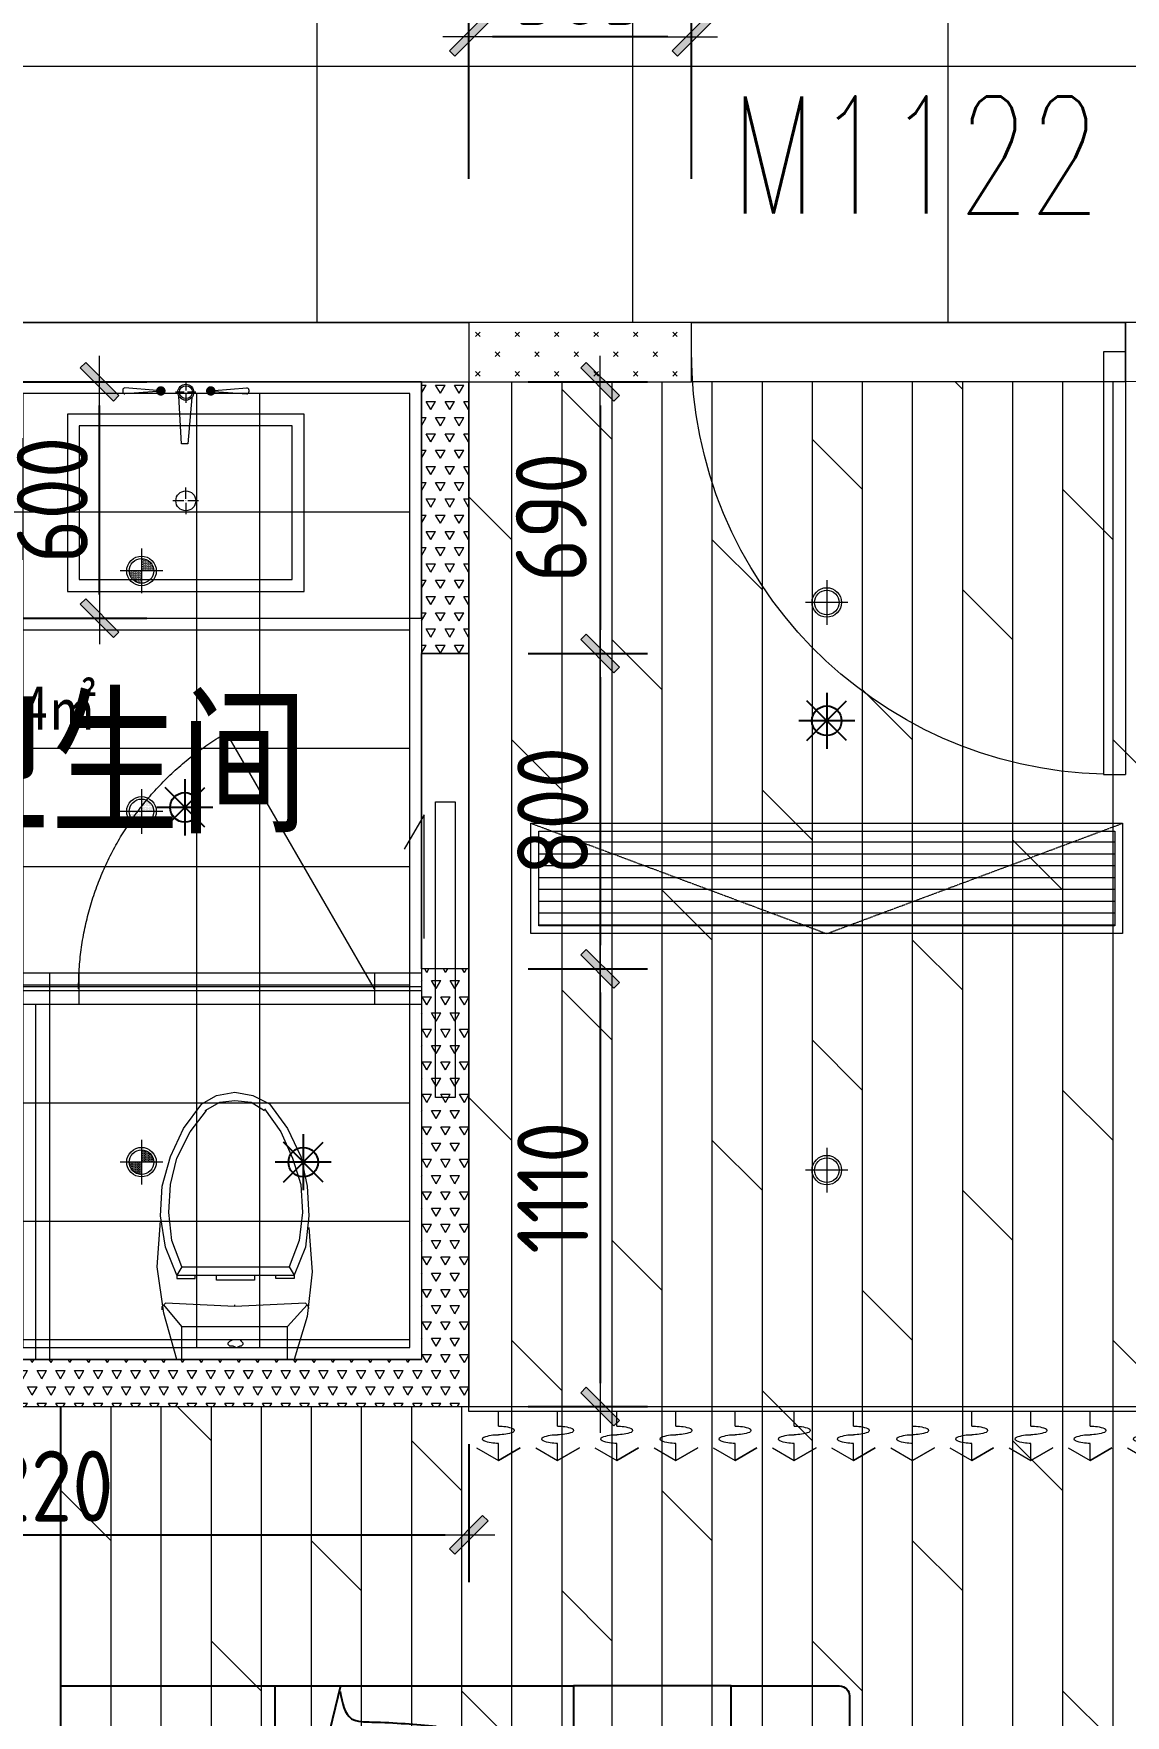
# Model space of a CAD drawing. Header units: millimetres. Extents: x 33621 to 401573, y -91663 to 133135.
# Drawn here: x 243663 to 246431, y 46262 to 50528 of the extents above; entities that cross this region are included whole.
import ezdxf

# ---------------------------------------------------------------- set-up
doc = ezdxf.new("R2010")
doc.units = ezdxf.units.MM
doc.header["$LTSCALE"] = 10
for name, pattern in [('DASH', [0.35, 0.25, -0.1]), ('DOT', [0.2, 0.1, -0.1]), ('DOTE', [2.42, 2, -0.2, 0.02, -0.2]), ('HIDDEN', [0.375, 0.25, -0.125, 0, 0])]:
    doc.linetypes.add(name, pattern=pattern)
doc.layers.get('0').update_dxf_attribs({"color": 253})
doc.layers.get('Defpoints').update_dxf_attribs({"color": 250})
for name, color, linetype, lineweight in [('cr-外框线2', 253, 'Continuous', 13), ('DOOR【门】', 253, 'Continuous', 0), ('DS-4BS-FINISH【墙完成线】', 253, 'Continuous', 0), ('FC-FLOOR【地材分格】', 253, 'Continuous', 0), ('FF-Door【门】', 253, 'Continuous', 0), ('FF-FIXT【洁具】', 253, 'Continuous', 0), ('FF-FURN【成品家具】', 253, 'Continuous', 0), ('FF-FURN【成品家私】', 253, 'Continuous', 0), ('RC-FCU【空调设备】', 253, 'Continuous', 0), ('RC-FIN【天花轮廓线】', 253, 'Continuous', 0), ('RC-LIGHT【天花灯具】', 253, 'Continuous', 0), ('RC-Modelling【天花造型】', 253, 'Continuous', 0), ('RC-STR【天花细线】', 253, 'Continuous', 0), ('RC-Text【天花文字】', 253, 'Continuous', 0), ('WALL', 253, 'Continuous', 0), ('Wall【新建墙】', 253, 'Continuous', 0), ('新建墙体', 253, 'Continuous', 0)]:
    doc.layers.add(name, color=color, linetype=linetype, lineweight=lineweight)
for name, color, linetype in [('DIM_LEAD', 253, 'Continuous'), ('EQUIP_喷头', 253, 'Continuous'), ('P-活动家具', 253, 'Continuous'), ('WINDOW_TEXT', 253, 'Continuous'), ('平面家具', 253, 'Continuous')]:
    doc.layers.add(name, color=color, linetype=linetype)
doc.styles.add('_TCH_WINDOW', font='SIMPLEX', dxfattribs={"bigfont": 'GBCBIG'})
doc.styles.add('CCD_DIM', font='ARCHS.SHX')
doc.styles.add('宋体', font='', dxfattribs={"width": 0.7})
doc.styles.add('文字', font='')
doc.styles.get('宋体').set_extended_font_data('SimSun')
doc.styles.get('文字').set_extended_font_data('SimSun')
doc.dimstyles.new('ZL_1：60', dxfattribs={"dimscale": 60, "dimtxt": 3, "dimasz": 1, "dimexe": 2, "dimexo": 2, "dimgap": 0.5, "dimtad": 1, "dimdec": 0, "dimrnd": 5, "dimdsep": 46, "dimtxsty": 'CCD_DIM', "dimblk": 'WS-cj', "dimblk1": 'WS-cj', "dimblk2": 'WS-cj', "dimcen": 0, "dimclrd": 44, "dimclre": 44, "dimclrt": 2, "dimadec": 0, "dimazin": 0, "dimtfac": 1, "dimtdec": 0, "dimtix": 1, "dimtofl": 0, "dimtmove": 2, "dimatfit": 3, "dimldrblk": 'hl_arrow2', "dimfxl": 6, "dimfxlon": 1, "dimarcsym": 0})

# ---------------------------------------------------------------- blocks, each defined once
blk = doc.blocks.new('$DorLib2D$00000001')
for p, q in [((0.45, 0.975), (0.5, 0.975)), ((0.45, 0), (0.45, 0.975)), ((0.5, 0), (0.5, 0.975)), ((0.5, 0), (0.45, 0))]:
    blk.add_line(p, q)
at = {"lineweight": 13}
blk.add_arc((0.475, 0), 0.975, 91.4693, 180, dxfattribs=at)
blk = doc.blocks.new('海龙_041013471')
at = {"layer": 'P-活动家具', "color": 8}
for p, q in [((290.8, 600), (455.7, -75.6)), ((47.8, 497.7), (455.7, -75.6)), ((609.9, 490.4), (570.9, 443.1)), ((607.1, -333.1), (607.1, 487.1)), ((684.4, 370.6), (640.6, 490.4)), ((759.4, 353.8), (810.2, 492.6)), ((845.1, 492.6), (889.6, 438.7)), ((848.3, -326), (848.3, 488.8)), ((570.9, 443.1), (515.2, 167.7)), ((889.6, 438.7), (953.1, 110.2)), ((715.8, -67.6), (684.4, 370.6)), ((724.4, -114.1), (759.4, 353.8)), ((515.2, 167.7), (515.2, -356.5)), ((953.1, 110.2), (953.1, -364.1)), ((47.8, -499), (455.7, -75.6)), ((455.7, -75.6), (289.2, -600)), ((715.8, -384.4), (715.8, -67.6)), ((724.4, -395.8), (724.4, -114.1)), ((626.6, -417.8), (607.1, -333.1)), ((826, -433.9), (848.3, -326)), ((515.2, -356.5), (548.6, -466.9)), ((953.1, -364.1), (915, -495.5)), ((626.6, -444.9), (626.6, -417.8)), ((687.9, -472.4), (715.8, -384.4)), ((756.2, -501.8), (724.4, -395.8)), ((548.6, -466.9), (590.4, -572.6)), ((590.4, -572.6), (626.6, -444.9)), ((626.6, -444.9), (646.1, -564.3)), ((803.8, -456.5), (756.2, -501.8)), ((826, -491.4), (803.8, -456.5)), ((826, -491.4), (826, -433.9)), ((867.3, -466), (826, -491.4)), ((915, -495.5), (867.3, -466)), ((646.1, -564.3), (687.9, -472.4))]:
    blk.add_line(p, q, dxfattribs=at)
at = {"layer": 'P-活动家具'}
blk.add_line((1000, 600), (1000, -600), dxfattribs=at)
at = {"layer": 'P-活动家具', "color": 8}
blk.add_lwpolyline([(-299.9, 600), (-300, -600), (-700, -600), (-699.9, 600)], close=True, dxfattribs=at)
for points, knots in [([(291.5, 586.4), (286.2, 557.6), (277.4, 509), (168.4, 508.8), (99.8, 502.5), (47.8, 497.7)], [0, 0, 0, 0, 75.29107, 127.212251, 290.722633, 290.722633, 290.722633, 290.722633]), ([(291.5, -587.7), (284.6, -560.3), (263.8, -477.8), (136.2, -521), (68, -504), (47.8, -499)], [0, 0, 0, 0, 75.29107, 226.745569, 290.81809, 290.81809, 290.81809, 290.81809])]:
    blk.add_open_spline(points, degree=3, knots=knots, dxfattribs=at)
at = {"layer": '平面家具', "color": 43, "linetype": 'ByBlock'}
for p, q in [((-699.9, 600), (-975, 600)), ((1000, 600), (-299.9, 600)), ((455.7, -600), (455.7, 600)), ((-1000, 575), (-1000, -575)), ((-975, -600), (-700, -600)), ((-300, -600), (1000, -600))]:
    blk.add_line(p, q, dxfattribs=at)
for centre, start, end in [((-975, 575), 90, 180), ((-975, -575), 180, 270)]:
    blk.add_arc(centre, 25, start, end, dxfattribs=at)
blk = doc.blocks.new('海龙0109180699')
at = {"layer": 'cr-外框线2'}
blk.add_blockref('海龙_041013471', (725, 3235.4), dxfattribs=at)
blk = doc.blocks.new('A$C5D954283')
at = {"color": 8}
for p, q in [((0, 532.1), (0, 509.5)), ((-4, 505.5), (-26.2, 505.5)), ((0, 501.5), (0, 478.5)), ((25.8, 505.5), (4, 505.5)), ((0, 235.1), (0, 263.8)), ((-5, 230), (-32.8, 230)), ((0, 225), (0, 196.3)), ((32.3, 230), (5, 230))]:
    blk.add_line(p, q, dxfattribs=at)
at = {"color": 0, "linetype": 'Continuous'}
for p, q in [((-159.8, 511.3), (-159.8, 506.3)), ((-11.2, 374.3), (-17.5, 495.5)), ((15.1, 492.2), (4.8, 374.3)), ((159.8, 511.3), (159.8, 506.3)), ((4.8, 374.3), (-11.2, 374.3))]:
    blk.add_line(p, q, dxfattribs=at)
at = {"color": 8, "ltscale": 1000, "const_width": 0.448}
blk.add_lwpolyline([(0, 505.7, -1), (0, 505.3, -1)], format="xyb", close=True, dxfattribs=at)
at = {"color": 0, "linetype": 'Continuous'}
blk.add_lwpolyline([(300, 0), (300, 450), (-300, 450), (-300, 0)], close=True, dxfattribs=at)
at = {"color": 8}
blk.add_lwpolyline([(270, 30), (270, 420), (-270, 420), (-270, 30)], close=True, dxfattribs=at)
at = {"color": 8, "const_width": 0.84}
blk.add_lwpolyline([(0.1, 230.5, -1), (0.1, 229.6, -1)], format="xyb", close=True, dxfattribs=at)
at = {"color": 0, "linetype": 'Continuous'}
blk.add_circle((0, 505.5), 20.2, dxfattribs=at)
at = {"color": 8}
for centre, radius in [((0.3, 505.7), 16.3), ((0, 230), 25.2)]:
    blk.add_circle(centre, radius, dxfattribs=at)
at = {"color": 0, "linetype": 'Continuous'}
for centre, start, end in [((-154.8, 511.3), 88.2889, 180), ((154.8, 511.3), 0, 91.7111), ((-154.8, 506.3), 180, 271.7111), ((154.8, 506.3), 268.2889, 0)]:
    blk.add_arc(centre, 5, start, end, dxfattribs=at)
at = {"color": 250, "linetype": 'DOT', "ltscale": 1000}
for points in [[(-57.3, 508.8), (-57.4, 510), (-57.8, 511.1), (-58.3, 512.1), (-59.1, 513), (-60, 513.8), (-61, 514.3), (-62.2, 514.7), (-63.3, 514.8), (-64.5, 514.7), (-65.6, 514.3), (-66.7, 513.8), (-67.6, 513), (-68.3, 512.1), (-68.9, 511.1), (-69.2, 510), (-69.3, 508.8), (-69.2, 507.6), (-68.9, 506.5), (-68.3, 505.5), (-67.6, 504.6), (-66.7, 503.8), (-65.6, 503.3), (-64.5, 502.9), (-63.3, 502.8), (-62.2, 502.9), (-61, 503.3), (-60, 503.8), (-59.1, 504.6), (-58.3, 505.5), (-57.8, 506.5), (-57.4, 507.6)], [(69.3, 508.8), (69.2, 510), (68.9, 511.1), (68.3, 512.1), (67.6, 513), (66.7, 513.8), (65.6, 514.3), (64.5, 514.7), (63.3, 514.8), (62.2, 514.7), (61, 514.3), (60, 513.8), (59.1, 513), (58.3, 512.1), (57.8, 511.1), (57.4, 510), (57.3, 508.8), (57.4, 507.6), (57.8, 506.5), (58.3, 505.5), (59.1, 504.6), (60, 503.8), (61, 503.3), (62.2, 502.9), (63.3, 502.8), (64.5, 502.9), (65.6, 503.3), (66.7, 503.8), (67.6, 504.6), (68.3, 505.5), (68.9, 506.5), (69.2, 507.6)]]:
    blk.add_wipeout(points, dxfattribs=at)
at = {"color": 0, "linetype": 'Continuous'}
for p, q in [((-72.3, 510.3), (-154.7, 516.3)), ((72.3, 510.3), (154.7, 516.3)), ((-72.3, 507.3), (-154.7, 501.3)), ((72.3, 507.3), (154.7, 501.3))]:
    blk.add_line(p, q, dxfattribs=at)
at = {"color": 0, "linetype": 'Continuous', "const_width": 12}
for points in [[(-63.3, 514.8, -1), (-63.3, 502.8, -1)], [(63.3, 514.8, 1), (63.3, 502.8, 1)]]:
    blk.add_lwpolyline(points, format="xyb", close=True, dxfattribs=at)
blk = doc.blocks.new('ZL_08127082')
at = {"layer": 'FF-FIXT【洁具】'}
for p, q in [((-184.1, -108.8), (-150.6, 0)), ((146.4, 0), (-150.6, 0)), ((-133.9, 0), (-133.9, -83.7)), ((133.9, 0), (133.9, -83.7)), ((146.4, 0), (179.9, -117.1)), ((-20.9, -37.7), (-16.7, -33.5)), ((-20.9, -41.8), (-20.9, -37.7)), ((-16.7, -46), (-20.9, -41.8)), ((-16.7, -33.5), (-12.6, -33.5)), ((-12.6, -33.5), (-4.2, -29.3)), ((-4.2, -29.3), (4.2, -33.5)), ((4.2, -33.5), (12.6, -33.5)), ((12.6, -33.5), (16.7, -37.7)), ((16.7, -41.8), (12.6, -46)), ((16.7, -37.7), (16.7, -41.8)), ((-133.9, -83.7), (-184.1, -138.1)), ((133.9, -83.7), (-133.9, -83.7)), ((-12.6, -50.2), (-16.7, -46)), ((4.2, -50.2), (-12.6, -50.2)), ((12.6, -46), (4.2, -50.2)), ((133.9, -83.7), (179.9, -138.1)), ((-196.6, -221.7), (-184.1, -108.8)), ((179.9, -117.1), (196.6, -234.3)), ((184.1, -125.5), (184.1, -133.9)), ((-179.9, -142.2), (0, -133.9)), ((0, -133.9), (0, -138.1)), ((0, -133.9), (175.7, -142.2)), ((184.1, -133.9), (175.7, -142.2)), ((-150.6, -205), (-104.6, -205)), ((-150.6, -213.4), (-150.6, -205)), ((-104.6, -205), (-104.6, -213.4)), ((-50.2, -213.4), (-50.2, -200.8)), ((-50.2, -200.8), (46, -200.8)), ((46, -200.8), (46, -213.4)), ((100.4, -205), (100.4, -213.4)), ((146.4, -205), (100.4, -205)), ((146.4, -213.4), (146.4, -205)), ((-188.3, -334.7), (-196.6, -221.7)), ((-179.9, -284.5), (-150.6, -213.4)), ((-163.2, -301.2), (-138.1, -234.3)), ((-138.1, -234.3), (-150.6, -213.4)), ((146.4, -213.4), (-150.6, -213.4)), ((133.9, -234.3), (-138.1, -234.3)), ((46, -213.4), (-50.2, -213.4)), ((133.9, -234.3), (146.4, -213.4)), ((133.9, -234.3), (159, -301.2)), ((146.4, -213.4), (175.7, -284.5)), ((196.6, -234.3), (188.3, -351.4)), ((-188.3, -364), (-179.9, -284.5)), ((175.7, -284.5), (188.3, -364)), ((-171.5, -372.3), (-163.2, -301.2)), ((159, -301.2), (167.3, -372.3)), ((-184.1, -439.3), (-188.3, -364)), ((-167.3, -443.4), (-171.5, -372.3)), ((167.3, -372.3), (163.2, -443.4)), ((188.3, -364), (184.1, -439.3)), ((-167.3, -514.6), (-184.1, -439.3)), ((-146.4, -510.4), (-167.3, -443.4)), ((163.2, -443.4), (146.4, -510.4)), ((184.1, -439.3), (163.2, -514.6)), ((-117.1, -577.3), (-146.4, -510.4)), ((146.4, -510.4), (113, -577.3)), ((-133.9, -585.7), (-167.3, -514.6)), ((163.2, -514.6), (129.7, -585.7)), ((-87.9, -648.4), (-133.9, -585.7)), ((-75.3, -635.9), (-117.1, -577.3)), ((113, -577.3), (71.1, -631.7)), ((129.7, -585.7), (83.7, -648.4)), ((-41.8, -652.6), (-75.3, -631.7)), ((75.3, -631.7), (37.7, -652.6)), ((-46, -669.4), (-87.9, -648.4)), ((0, -677.7), (-46, -669.4)), ((0, -656.8), (-41.8, -652.6)), ((37.7, -652.6), (0, -656.8)), ((46, -669.4), (0, -677.7)), ((83.7, -648.4), (46, -669.4))]:
    blk.add_line(p, q, dxfattribs=at)
blk = doc.blocks.new('ZL_08123655')
at = {"layer": 'FF-FIXT【洁具】'}
for p, q in [((-184.1, -138.1), (-188.3, -129.7)), ((-179.9, -142.2), (-184.1, -138.1))]:
    blk.add_line(p, q, dxfattribs=at)
at = {"layer": 'DIM_LEAD'}
blk.add_blockref('ZL_08127082', (0, 0), dxfattribs=at)
blk = doc.blocks.new('DOORBLK101')
at = {"layer": 'FF-Door【门】'}
blk.add_line((-0.5, 0), (0, 0.866), dxfattribs=at)
at = {"layer": 'FF-Door【门】', "color": 8, "linetype": 'HIDDEN', "ltscale": 15}
blk.add_arc((-0.5, 0), 1, 0, 60, dxfattribs=at)
blk = doc.blocks.new('*U170')
for p, q in [((0, -12), (0, 0)), ((0, 0), (1800, 0)), ((1800, 0), (1800, -12)), ((1800, -12), (0, -12)), ((75, -49.3), (75, -12)), ((225, -49.3), (225, -12)), ((375, -49.3), (375, -12)), ((525, -49.3), (525, -12)), ((675, -49.3), (675, -12)), ((825, -49.3), (825, -12)), ((975, -49.3), (975, -12)), ((1125, -49.3), (1125, -12)), ((1275, -49.3), (1275, -12)), ((1425, -49.3), (1425, -12)), ((1575, -49.3), (1575, -12)), ((1725, -49.3), (1725, -12)), ((1725, -49.3), (1725, -12)), ((19.6, -104.5), (75, -136.2)), ((75, -136.2), (75, -93.2)), ((130.4, -104.5), (75, -136.2)), ((75, -136.2), (130.4, -104.5)), ((169.6, -104.5), (225, -136.2)), ((225, -136.2), (225, -93.2)), ((280.4, -104.5), (225, -136.2)), ((225, -136.2), (280.4, -104.5)), ((319.6, -104.5), (375, -136.2)), ((375, -136.2), (375, -93.2)), ((430.4, -104.5), (375, -136.2)), ((375, -136.2), (430.4, -104.5)), ((469.6, -104.5), (525, -136.2)), ((525, -136.2), (525, -93.2)), ((580.4, -104.5), (525, -136.2)), ((525, -136.2), (580.4, -104.5)), ((619.6, -104.5), (675, -136.2)), ((675, -136.2), (675, -93.2)), ((730.4, -104.5), (675, -136.2)), ((675, -136.2), (730.4, -104.5)), ((769.6, -104.5), (825, -136.2)), ((825, -136.2), (825, -93.2)), ((880.4, -104.5), (825, -136.2)), ((825, -136.2), (880.4, -104.5)), ((919.6, -104.5), (975, -136.2)), ((975, -136.2), (975, -93.2)), ((1030.4, -104.5), (975, -136.2)), ((975, -136.2), (1030.4, -104.5)), ((1069.6, -104.5), (1125, -136.2)), ((1125, -136.2), (1125, -93.2)), ((1180.4, -104.5), (1125, -136.2)), ((1125, -136.2), (1180.4, -104.5)), ((1219.6, -104.5), (1275, -136.2)), ((1275, -136.2), (1275, -93.2)), ((1330.4, -104.5), (1275, -136.2)), ((1275, -136.2), (1330.4, -104.5)), ((1369.6, -104.5), (1425, -136.2)), ((1425, -136.2), (1425, -93.2)), ((1480.4, -104.5), (1425, -136.2)), ((1425, -136.2), (1480.4, -104.5)), ((1519.6, -104.5), (1575, -136.2)), ((1575, -136.2), (1575, -93.2)), ((1630.4, -104.5), (1575, -136.2)), ((1575, -136.2), (1630.4, -104.5)), ((1669.6, -104.5), (1725, -136.2)), ((1669.6, -104.5), (1725, -136.2)), ((1725, -136.2), (1725, -93.2)), ((1725, -136.2), (1725, -93.2)), ((1780.4, -104.5), (1725, -136.2)), ((1725, -136.2), (1780.4, -104.5)), ((1780.4, -104.5), (1725, -136.2)), ((1725, -136.2), (1780.4, -104.5))]:
    blk.add_line(p, q)
at = {"extrusion": (0, 0, -1)}
for centre, major_axis, start_param, end_param in [((40, -82.2), (3.69, -3.69), 1.137309, 3.57508), ((72.5, -170.8), (-70.4, -70.4), 2.004284, 2.381239), ((77.5, -148.9), (-70.4, -70.4), 2.33115, 2.708105), ((77.5, 28.3), (70.4, -70.4), 0.433488, 0.810442), ((110, -60.3), (3.69, -3.69), 4.278901, 6.716673), ((190, -82.2), (3.69, -3.69), 1.137309, 3.57508), ((222.5, -170.8), (-70.4, -70.4), 2.004284, 2.381239), ((227.5, -148.9), (-70.4, -70.4), 2.33115, 2.708105), ((227.5, 28.3), (70.4, -70.4), 0.433488, 0.810442), ((260, -60.3), (3.69, -3.69), 4.278901, 6.716673), ((340, -82.2), (3.69, -3.69), 1.137309, 3.57508), ((372.5, -170.8), (-70.4, -70.4), 2.004284, 2.381239), ((377.5, -148.9), (-70.4, -70.4), 2.33115, 2.708105), ((377.5, 28.3), (70.4, -70.4), 0.433488, 0.810442), ((410, -60.3), (3.69, -3.69), 4.278901, 6.716673), ((490, -82.2), (3.69, -3.69), 1.137309, 3.57508), ((522.5, -170.8), (-70.4, -70.4), 2.004284, 2.381239), ((527.5, -148.9), (-70.4, -70.4), 2.33115, 2.708105), ((527.5, 28.3), (70.4, -70.4), 0.433488, 0.810442), ((560, -60.3), (3.69, -3.69), 4.278901, 6.716673), ((640, -82.2), (3.69, -3.69), 1.137309, 3.57508), ((672.5, -170.8), (-70.4, -70.4), 2.004284, 2.381239), ((677.5, -148.9), (-70.4, -70.4), 2.33115, 2.708105), ((677.5, 28.3), (70.4, -70.4), 0.433488, 0.810442), ((710, -60.3), (3.69, -3.69), 4.278901, 6.716673), ((790, -82.2), (3.69, -3.69), 1.137309, 3.57508), ((822.5, -170.8), (-70.4, -70.4), 2.004284, 2.381239), ((827.5, -148.9), (-70.4, -70.4), 2.33115, 2.708105), ((827.5, 28.3), (70.4, -70.4), 0.433488, 0.810442), ((860, -60.3), (3.69, -3.69), 4.278901, 6.716673), ((940, -82.2), (3.69, -3.69), 1.137309, 3.57508), ((972.5, -170.8), (-70.4, -70.4), 2.004284, 2.381239), ((977.5, -148.9), (-70.4, -70.4), 2.33115, 2.708105), ((977.5, 28.3), (70.4, -70.4), 0.433488, 0.810442), ((1010, -60.3), (3.69, -3.69), 4.278901, 6.716673), ((1090, -82.2), (3.69, -3.69), 1.137309, 3.57508), ((1122.5, -170.8), (-70.4, -70.4), 2.004284, 2.381239), ((1127.5, -148.9), (-70.4, -70.4), 2.33115, 2.708105), ((1127.5, 28.3), (70.4, -70.4), 0.433488, 0.810442), ((1160, -60.3), (3.69, -3.69), 4.278901, 6.716673), ((1240, -82.2), (3.69, -3.69), 1.137309, 3.57508), ((1272.5, -170.8), (-70.4, -70.4), 2.004284, 2.381239), ((1277.5, -148.9), (-70.4, -70.4), 2.33115, 2.708105), ((1277.5, 28.3), (70.4, -70.4), 0.433488, 0.810442), ((1310, -60.3), (3.69, -3.69), 4.278901, 6.716673), ((1390, -82.2), (3.69, -3.69), 1.137309, 3.57508), ((1422.5, -170.8), (-70.4, -70.4), 2.004284, 2.381239), ((1427.5, -148.9), (-70.4, -70.4), 2.33115, 2.708105), ((1427.5, 28.3), (70.4, -70.4), 0.433488, 0.810442), ((1460, -60.3), (3.69, -3.69), 4.278901, 6.716673), ((1540, -82.2), (3.69, -3.69), 1.137309, 3.57508), ((1572.5, -170.8), (-70.4, -70.4), 2.004284, 2.381239), ((1577.5, -148.9), (-70.4, -70.4), 2.33115, 2.708105), ((1577.5, 28.3), (70.4, -70.4), 0.433488, 0.810442), ((1610, -60.3), (3.69, -3.69), 4.278901, 6.716673), ((1690, -82.2), (3.69, -3.69), 1.137309, 3.57508), ((1690, -82.2), (3.69, -3.69), 1.137309, 3.57508), ((1722.5, -170.8), (-70.4, -70.4), 2.004284, 2.381239), ((1722.5, -170.8), (-70.4, -70.4), 2.004284, 2.381239), ((1727.5, -148.9), (-70.4, -70.4), 2.33115, 2.708105), ((1727.5, -148.9), (-70.4, -70.4), 2.33115, 2.708105), ((1727.5, 28.3), (70.4, -70.4), 0.433488, 0.810442), ((1727.5, 28.3), (70.4, -70.4), 0.433488, 0.810442), ((1760, -60.3), (3.69, -3.69), 4.278901, 6.716673), ((1760, -60.3), (3.69, -3.69), 4.278901, 6.716673), ((72.5, 6.4), (70.4, -70.4), 0.760354, 1.137309), ((222.5, 6.4), (70.4, -70.4), 0.760354, 1.137309), ((372.5, 6.4), (70.4, -70.4), 0.760354, 1.137309), ((522.5, 6.4), (70.4, -70.4), 0.760354, 1.137309), ((672.5, 6.4), (70.4, -70.4), 0.760354, 1.137309), ((822.5, 6.4), (70.4, -70.4), 0.760354, 1.137309), ((972.5, 6.4), (70.4, -70.4), 0.760354, 1.137309), ((1122.5, 6.4), (70.4, -70.4), 0.760354, 1.137309), ((1272.5, 6.4), (70.4, -70.4), 0.760354, 1.137309), ((1422.5, 6.4), (70.4, -70.4), 0.760354, 1.137309), ((1572.5, 6.4), (70.4, -70.4), 0.760354, 1.137309), ((1722.5, 6.4), (70.4, -70.4), 0.760354, 1.137309), ((1722.5, 6.4), (70.4, -70.4), 0.760354, 1.137309)]:
    blk.add_ellipse(centre, major_axis=major_axis, ratio=1, start_param=start_param, end_param=end_param, dxfattribs=at)
blk = doc.blocks.new('ZL_0317145799')
at = {"layer": 'RC-FCU【空调设备】'}
h = blk.add_hatch(dxfattribs=at)
h.set_pattern_fill('_USER', color=8, scale=30, pattern_type=0)
h.set_pattern_definition([(0, (-5926276.942, -1197962.362), (0, 30), [])])
h.paths.add_polyline_path([(730, -260), (730, -20), (-730, -20), (-730, -260)])
blk.add_lwpolyline([(-750, -280), (-750, 0), (750, 0), (750, -280)], close=True, dxfattribs=at)
at = {"layer": 'RC-FCU【空调设备】', "color": 8, "linetype": 'DASH'}
blk.add_lwpolyline([(-750, 0), (0, -280), (750, 0)], dxfattribs=at)
at = {"layer": 'RC-FCU【空调设备】', "color": 8}
blk.add_lwpolyline([(-730, -260), (-730, -20), (730, -20), (730, -260)], close=True, dxfattribs=at)
blk = doc.blocks.new('圆形筒灯')
at = {"color": 251, "linetype": 'DOTE', "ltscale": 43.504693}
blk.add_line((0, 90.6), (0, -90.6), dxfattribs=at)
at = {"color": 251, "linetype": 'DOTE', "ltscale": 41.297046}
blk.add_line((86, 0), (-86, 0), dxfattribs=at)
blk.add_ellipse((0, 0), major_axis=(-42.4, 42.4), ratio=1, start_param=2.355868237233172, end_param=8.639053544412757)
at = {"color": 251}
blk.add_ellipse((0, 0), major_axis=(35.4, 35.4), ratio=1, start_param=5.49871431692557, end_param=11.78189962410516, dxfattribs=at)
blk = doc.blocks.new('ZL_0603125599')
at = {"layer": 'RC-Modelling【天花造型】'}
blk.add_line((-697.5, -2096.8), (1732.5, -2096.8), dxfattribs=at)
blk.add_lwpolyline([(-133, 653.5), (966.9, 653.5), (966.9, 503.5), (-133, 503.5)], close=True, dxfattribs=at)
at = {"layer": 'RC-FCU【空调设备】'}
blk.add_blockref('ZL_0317145799', (210, -616.8), dxfattribs=at)
at = {"layer": 'RC-FCU【空调设备】', "ltscale": 10}
blk.add_blockref('*U170', (-697.5, -2096.8), dxfattribs=at)
at = {"layer": 'RC-LIGHT【天花灯具】', "xscale": 0.625, "yscale": 0.625, "zscale": 0.625}
for p in [(210, -56.6), (210, -1496.8)]:
    blk.add_blockref('圆形筒灯', p, dxfattribs=at)
blk = doc.blocks.new('WS-cj')
blk.add_hatch(color=2).paths.add_polyline_path([(0.588, 0.818), (-0.818, -0.588), (-0.588, -0.818), (0.818, 0.588)])
at = {"color": 2, "linetype": 'ByBlock', "lineweight": 0}
for p, q in [((-1.1, 0), (0, 0)), ((0, 0), (1.1, 0))]:
    blk.add_line(p, q, dxfattribs=at)
at = {"color": 2}
blk.add_lwpolyline([(0.588, 0.818), (-0.818, -0.588), (-0.588, -0.818), (0.818, 0.588)], close=True, dxfattribs=at)
blk = doc.blocks.new('*D427')
at = {"layer": 'Defpoints', "color": 0, "transparency": 16777216}
for p in [(243469.2, 49645.3), (243830.5, 49645.3), (243469.2, 49045.3)]:
    blk.add_point(p, dxfattribs=at)
at = {"layer": '新建墙体', "color": 44, "lineweight": -2, "transparency": 16777216}
for p, q in [((243589.2, 49645.3), (243950.5, 49645.3)), ((243830.5, 49105.3), (243830.5, 49585.3)), ((243589.2, 49045.3), (243950.5, 49045.3))]:
    blk.add_line(p, q, dxfattribs=at)
at = {"layer": '新建墙体', "color": 44, "lineweight": -2, "transparency": 16777216, "xscale": 60, "yscale": 60, "zscale": 60}
for p, rotation in [((243830.5, 49645.3), 90), ((243830.5, 49045.3), 270)]:
    blk.add_blockref('WS-cj', p, dxfattribs=dict(at, rotation=rotation))
at = {"layer": '新建墙体', "color": 2, "transparency": 16777216, "insert": (243710.5, 49345.3), "char_height": 180, "attachment_point": 5, "rotation": 90, "style": 'CCD_DIM'}
blk.add_mtext('600', dxfattribs=at)
blk = doc.blocks.new('hl_arrow2')
at = {"color": 2}
blk.add_line((-0.221, 0), (-1, 0), dxfattribs=at)
blk.add_lwpolyline([(-0.221, 0), (-0.861, -0.689), (-0.654, -0.862), (0, 0), (-0.654, 0.862), (-0.861, 0.689)], close=True, dxfattribs=at)
blk = doc.blocks.new('*D428')
at = {"layer": 'Defpoints', "color": 0, "transparency": 16777216}
for p in [(244796.7, 49645.3), (244796.7, 48956.1), (245099.4, 48956.1)]:
    blk.add_point(p, dxfattribs=at)
at = {"layer": '新建墙体', "color": 44, "lineweight": -2, "transparency": 16777216}
for p, q in [((244916.7, 49645.3), (245219.4, 49645.3)), ((245099.4, 49585.3), (245099.4, 49016.1)), ((244916.7, 48956.1), (245219.4, 48956.1))]:
    blk.add_line(p, q, dxfattribs=at)
at = {"layer": '新建墙体', "color": 44, "lineweight": -2, "transparency": 16777216, "xscale": 60, "yscale": 60, "zscale": 60}
for p, rotation in [((245099.4, 49645.3), 90), ((245099.4, 48956.1), 270)]:
    blk.add_blockref('WS-cj', p, dxfattribs=dict(at, rotation=rotation))
at = {"layer": '新建墙体', "color": 2, "transparency": 16777216, "insert": (244975.7, 49300.7), "char_height": 180, "attachment_point": 5, "rotation": 90, "style": 'CCD_DIM'}
blk.add_mtext('690', dxfattribs=at)
blk = doc.blocks.new('*D429')
at = {"layer": 'Defpoints', "color": 0, "transparency": 16777216}
for p in [(244796.7, 48956.1), (244796.7, 48156.1), (245099.4, 48156.1)]:
    blk.add_point(p, dxfattribs=at)
at = {"layer": '新建墙体', "color": 44, "lineweight": -2, "transparency": 16777216}
for p, q in [((244916.7, 48956.1), (245219.4, 48956.1)), ((245099.4, 48896.1), (245099.4, 48216.1)), ((244916.7, 48156.1), (245219.4, 48156.1))]:
    blk.add_line(p, q, dxfattribs=at)
at = {"layer": '新建墙体', "color": 44, "lineweight": -2, "transparency": 16777216, "xscale": 60, "yscale": 60, "zscale": 60}
for p, rotation in [((245099.4, 48956.1), 90), ((245099.4, 48156.1), 270)]:
    blk.add_blockref('WS-cj', p, dxfattribs=dict(at, rotation=rotation))
at = {"layer": '新建墙体', "color": 2, "transparency": 16777216, "insert": (244979.4, 48556.1), "char_height": 180, "attachment_point": 5, "rotation": 90, "style": 'CCD_DIM'}
blk.add_mtext('800', dxfattribs=at)
blk = doc.blocks.new('*D430')
at = {"layer": 'Defpoints', "color": 0, "transparency": 16777216}
for p in [(244796.7, 48156.1), (244796.7, 47045), (245099.4, 47045)]:
    blk.add_point(p, dxfattribs=at)
at = {"layer": '新建墙体', "color": 44, "lineweight": -2, "transparency": 16777216}
for p, q in [((244916.7, 48156.1), (245219.4, 48156.1)), ((245099.4, 48096.1), (245099.4, 47105)), ((244916.7, 47045), (245219.4, 47045))]:
    blk.add_line(p, q, dxfattribs=at)
at = {"layer": '新建墙体', "color": 44, "lineweight": -2, "transparency": 16777216, "xscale": 60, "yscale": 60, "zscale": 60}
for p, rotation in [((245099.4, 48156.1), 90), ((245099.4, 47045), 270)]:
    blk.add_blockref('WS-cj', p, dxfattribs=dict(at, rotation=rotation))
at = {"layer": '新建墙体', "color": 2, "transparency": 16777216, "insert": (244979.4, 47600.6), "char_height": 180, "attachment_point": 5, "rotation": 90, "style": 'CCD_DIM'}
blk.add_mtext('1110', dxfattribs=at)
blk = doc.blocks.new('*D431')
at = {"layer": 'Defpoints', "color": 0, "transparency": 16777216}
for p in [(242546.3, 47070.1), (244766.3, 47070.1), (244766.3, 46719.7)]:
    blk.add_point(p, dxfattribs=at)
at = {"layer": '新建墙体', "color": 44, "lineweight": -2, "transparency": 16777216}
for p, q in [((242546.3, 46950.1), (242546.3, 46599.7)), ((244766.3, 46950.1), (244766.3, 46599.7)), ((242606.3, 46719.7), (244706.3, 46719.7))]:
    blk.add_line(p, q, dxfattribs=at)
at = {"layer": '新建墙体', "color": 44, "lineweight": -2, "transparency": 16777216, "xscale": 60, "yscale": 60, "zscale": 60, "rotation": 180}
blk.add_blockref('WS-cj', (242546.3, 46719.7), dxfattribs=at)
at = {"layer": '新建墙体', "color": 44, "lineweight": -2, "transparency": 16777216, "xscale": 60, "yscale": 60, "zscale": 60}
blk.add_blockref('WS-cj', (244766.3, 46719.7), dxfattribs=at)
at = {"layer": '新建墙体', "color": 2, "transparency": 16777216, "insert": (243656.3, 46843.4), "char_height": 180, "attachment_point": 5, "style": 'CCD_DIM'}
blk.add_mtext('2220', dxfattribs=at)
blk = doc.blocks.new('*D479')
at = {"layer": 'Defpoints', "color": 0, "transparency": 16777216}
for p in [(244766.7, 50520.4), (244766.7, 50040.4), (245331.2, 50040.4)]:
    blk.add_point(p, dxfattribs=at)
at = {"layer": '新建墙体', "color": 44, "lineweight": -2, "transparency": 16777216}
for p, q in [((244766.7, 50160.4), (244766.7, 50640.4)), ((245331.2, 50160.4), (245331.2, 50640.4)), ((245271.2, 50520.4), (244826.7, 50520.4))]:
    blk.add_line(p, q, dxfattribs=at)
at = {"layer": '新建墙体', "color": 44, "lineweight": -2, "transparency": 16777216, "xscale": 60, "yscale": 60, "zscale": 60, "rotation": 180}
blk.add_blockref('WS-cj', (244766.7, 50520.4), dxfattribs=at)
at = {"layer": '新建墙体', "color": 44, "lineweight": -2, "transparency": 16777216, "xscale": 60, "yscale": 60, "zscale": 60}
blk.add_blockref('WS-cj', (245331.2, 50520.4), dxfattribs=at)
at = {"layer": '新建墙体', "color": 2, "transparency": 16777216, "insert": (245049, 50640.4), "char_height": 180, "attachment_point": 5, "style": 'CCD_DIM'}
blk.add_mtext('565', dxfattribs=at)
blk = doc.blocks.new('防雾筒灯')
at = {"ltscale": 30}
h = blk.add_hatch(dxfattribs=at)
h.set_pattern_fill('DOTS', color=251, scale=3)
h.set_pattern_definition([(0, (-62.322, -46.6336), (2.38125, 4.7625), [0, -4.7625])])
edge = h.paths.add_edge_path()
edge.add_ellipse((0, 0), major_axis=(35.4, 35.4), ratio=1, start_angle=315, end_angle=405)
edge.add_line((0, 50), (0, 0))
edge.add_line((0, 0), (50, 0))
edge = h.paths.add_edge_path()
edge.add_line((0, 0), (-50, 0))
edge.add_ellipse((0, 0), major_axis=(35.4, 35.4), ratio=1, start_angle=495, end_angle=225)
edge.add_line((0, -50), (0, 0))
at = {"color": 251, "linetype": 'DOTE', "ltscale": 43.504693}
blk.add_line((0, 90.6), (0, -90.6), dxfattribs=at)
at = {"color": 251, "linetype": 'DOTE', "ltscale": 41.297046}
blk.add_line((86, 0), (-86, 0), dxfattribs=at)
blk.add_ellipse((0, 0), major_axis=(-42.4, 42.4), ratio=1, start_param=2.355868237233172, end_param=8.639053544412757)
at = {"color": 251}
blk.add_ellipse((0, 0), major_axis=(35.4, 35.4), ratio=1, start_param=5.49871431692557, end_param=11.78189962410516, dxfattribs=at)
blk = doc.blocks.new('$TwtSys$00000125')
at = {"color": 9}
for p, q in [((0.403, -0.403), (-0.403, 0.403)), ((-0.403, -0.403), (0.403, 0.403)), ((0, 0.57), (0, -0.57)), ((0.57, 0), (-0.57, 0))]:
    blk.add_line(p, q, dxfattribs=at)
at = {"color": 8}
blk.add_circle((0, 0), 0.3, dxfattribs=at)

msp = doc.modelspace()

# ---------------------------------------------------------------- hatches: boundary and pattern name
at = {"layer": 'FC-FLOOR【地材分格】'}
h = msp.add_hatch(dxfattribs=at)
h.set_pattern_fill('_USER', color=256, scale=800, double=1, pattern_type=0)
h.set_pattern_definition([(0, (243581.7, 52045.3), (0, 800), []), (90, (243581.7, 52045.3), (-800, 5e-14), [])])
h.paths.add_polyline_path([(261356.7, 52046.4), (261356.7, 49795.3), (254756.7, 49795.3), (254756.7, 50245.3), (254156.7, 50245.3), (254156.7, 49795.3), (247556.7, 49795.3), (247556.7, 50245.3), (246956.7, 50245.3), (246956.7, 49795.3), (240356.7, 49795.3), (240356.7, 50245.3), (239756.7, 50245.3), (239756.7, 49795.3), (233156.7, 49795.3), (233156.7, 50245.3), (232931.7, 50245.3), (232931.7, 52045.3), (240356.7, 52045.3), (240356.7, 58345.3), (243581.7, 58345.3), (243581.7, 52045.3)])
h = msp.add_hatch(dxfattribs=at)
h.set_pattern_fill('DOLMIT', color=256, scale=20, angle=90, double=1)
h.set_pattern_definition([(90, (240176.74, 55975.26), (-127, 8e-15), []), (135, (240176.74, 55975.26), (-254, -254), [179.605, -359.21])])
h.paths.add_polyline_path([(244766.7, 49645.3), (247181.7, 49646.4), (247181.7, 42746.4), (246956.7, 42745.3), (246956.7, 42345.3), (243756.7, 42345.3), (243756.7, 42445.3), (243731.7, 42445.3), (243731.7, 47045), (244766.7, 47045)])
h = msp.add_hatch(dxfattribs=at)
h.set_pattern_fill('_USER', color=256, scale=600, double=1, pattern_type=0)
h.set_pattern_definition([(0, (243476.74, 49015.26), (0, 600), []), (90, (243476.74, 49015.26), (-600, 4e-14), [])])
h.paths.add_polyline_path([(244616.7, 49615.3), (243476.7, 49615.3), (243476.7, 49015.3), (242696.7, 49015.3), (242696.7, 47195), (244616.7, 47195)])
at = {"layer": 'RC-STR【天花细线】'}
h = msp.add_hatch(dxfattribs=at)
h.set_pattern_fill('矩形600X300', color=256, double=1, pattern_type=2)
h.set_pattern_definition([(0, (243636.74, 49015.26), (0, 300), []), (90, (243636.74, 49015.26), (-600, 4e-14), [])])
h.paths.add_polyline_path([(244616.7, 49615.3), (243476.7, 49615.3), (243476.7, 49015.3), (242696.7, 49015.3), (242696.7, 47195), (244616.7, 47195)])
at = {"layer": '新建墙体'}
h = msp.add_hatch(dxfattribs=at)
h.set_pattern_fill('石膏板', color=256, scale=20, pattern_type=2)
h.set_pattern_definition([(45, (244783.73, 49659.61), (-50, 50), [16, -54.711]), (135, (244895.046, 49659.61), (-50, -50), [16, -54.711])])
h.paths.add_polyline_path([(245331.2, 49795.3), (244766.7, 49795.3), (244766.7, 49645.3), (245331.2, 49645.3)])
h = msp.add_hatch(dxfattribs=at)
h.set_pattern_fill('TRIANG', color=4, scale=5)
h.set_pattern_definition([(60, (244646.74, 48956.15), (-23.8125, 41.2445), [23.8125, -23.8125]), (120, (244646.74, 48956.15), (-47.625, 3e-08), [23.8125, -23.8125]), (0, (244634.836, 48976.77), (23.8125, 41.2445), [23.8125, -23.8125])])
h.paths.add_polyline_path([(244766.7, 49645.3), (244646.7, 49645.3), (244646.7, 48956.1), (244766.7, 48956.1)])
h = msp.add_hatch(dxfattribs=at)
h.set_pattern_fill('TRIANG', color=4, scale=5)
h.set_pattern_definition([(60, (187819.538, 47115.71), (-23.8125, 41.24446), [23.8125, -23.8125]), (120, (187819.538, 47115.71), (-47.625, 3e-08), [23.8125, -23.8125]), (0, (187807.63, 47136.33), (23.8125, 41.24446), [23.8125, -23.8125])])
h.paths.add_polyline_path([(242666.7, 48156.1), (242546.7, 48156.1), (242546.7, 47045), (244766.7, 47045), (244766.7, 48156.1), (244646.7, 48156.1), (244646.7, 47165), (242666.7, 47165)])

# ---------------------------------------------------------------- linework, layer by layer
at = {"layer": 'DOOR【门】'}
msp.add_lwpolyline([(244681.7, 48579.6), (244731.7, 48579.6), (244731.7, 47829.6), (244681.7, 47829.6)], close=True, dxfattribs=at)
msp.add_lwpolyline([(244653.1, 48232.5), (244653.1, 48546.7), (244602.3, 48459.7)], dxfattribs=at)
at = {"layer": 'DS-4BS-FINISH【墙完成线】'}
msp.add_lwpolyline([(261356.7, 52046.4), (261356.7, 49795.3), (254756.7, 49795.3), (254756.7, 50245.3), (254156.7, 50245.3), (254156.7, 49795.3), (247556.7, 49795.3), (247556.7, 50245.3), (246956.7, 50245.3), (246956.7, 49795.3), (240356.7, 49795.3), (240356.7, 50245.3), (239756.7, 50245.3), (239756.7, 49795.3), (233156.7, 49795.3), (233156.7, 50245.3), (232931.7, 50245.3), (232931.7, 52045.3), (240356.7, 52045.3), (240356.7, 58345.3), (243581.7, 58345.3), (243581.7, 52045.3), (261356.7, 52046.4)], dxfattribs=at)
at = {"layer": 'FF-FIXT【洁具】'}
for p, q in [((244646.7, 48145), (242666.7, 48145)), ((243703.2, 48145), (243703.2, 47165)), ((243778.3, 48065), (243778.3, 48145)), ((244528.3, 48065), (244528.3, 48145)), ((244646.7, 48110), (242666.7, 48110)), ((244646.7, 48100), (242666.7, 48100)), ((244646.7, 48065), (242666.7, 48065)), ((243668.2, 48065), (243668.2, 47165))]:
    msp.add_line(p, q, dxfattribs=at)
at = {"layer": 'FF-FURN【成品家具】'}
msp.add_line((244766.7, 48156.1), (244766.7, 48956.1), dxfattribs=at)
at = {"layer": 'RC-FIN【天花轮廓线】'}
for points in [[(245331.2, 49795.3), (246431.2, 49795.3), (246431.2, 49645.3), (245331.2, 49645.3)], [(244646.7, 48956.1), (244766.7, 48956.1), (244766.7, 48156.1), (244646.7, 48156.1)]]:
    msp.add_lwpolyline(points, close=True, dxfattribs=at)
at = {"layer": 'WALL', "color": 9}
for p, q in [((245331.2, 49795.3), (241982.3, 49795.3)), ((245331.2, 49645.3), (245331.2, 49795.3)), ((245331.2, 49645.3), (245331.2, 49795.3)), ((245331.2, 49645.3), (245331.2, 49795.3)), ((245331.2, 49645.3), (245331.2, 49795.3)), ((246431.2, 49795.3), (246431.2, 49645.3)), ((246431.2, 49795.3), (246431.2, 49645.3)), ((243731.7, 42445.3), (243731.7, 47045))]:
    msp.add_line(p, q, dxfattribs=at)
at = {"layer": 'Wall【新建墙】'}
for p, q in [((242546.7, 49795.3), (244766.7, 49795.3)), ((244766.7, 49795.3), (244766.7, 48956.1)), ((244646.7, 49645.3), (244646.7, 48956.1)), ((244766.7, 48956.1), (244646.7, 48956.1)), ((244646.7, 48156.1), (244646.7, 47165)), ((244681.7, 48156.1), (244646.7, 48156.1)), ((244766.7, 48156.1), (244731.7, 48156.1)), ((244766.7, 48156.1), (244766.7, 47045)), ((242666.7, 47165), (244646.7, 47165))]:
    msp.add_line(p, q, dxfattribs=at)
msp.add_lwpolyline([(242546.7, 47045), (244766.7, 47045)], dxfattribs=at)

# ---------------------------------------------------------------- block references
at = {"layer": 'DIM_LEAD', "rotation": 180}
msp.add_blockref('ZL_08123655', (244173, 47165), dxfattribs=at)
at = {"layer": 'DOOR【门】'}
ref = msp.add_blockref('$DorLib2D$00000001', (245881.2, 49721.4), dxfattribs=dict(at, xscale=1100, yscale=-1100, zscale=1100))
ref.add_attrib('A', 'M1122', (245431.2, 50071.7), dxfattribs={"layer": 'WINDOW_TEXT', "height": 297.5, "style": '_TCH_WINDOW', "width": 0.705882})
at = {"layer": 'EQUIP_喷头', "xscale": 125, "yscale": 125, "zscale": 125}
for p in [(245674.2, 48785.1), (244046.7, 48565.3), (244346.7, 47665.3)]:
    msp.add_blockref('$TwtSys$00000125', p, dxfattribs=at)
at = {"layer": 'FF-FIXT【洁具】', "xscale": -750, "yscale": 750, "zscale": 750}
msp.add_blockref('DOORBLK101', (244152.2, 48105), dxfattribs=at)
at = {"layer": 'FF-FURN【成品家私】', "xscale": -1}
msp.add_blockref('海龙0109180699', (245456.7, 42500.9), dxfattribs=at)
at = {"layer": 'RC-LIGHT【天花灯具】', "xscale": 0.625, "yscale": 0.625, "zscale": 0.625}
for p in [(243936.7, 48555.1), (243936.7, 47665.3)]:
    msp.add_blockref('防雾筒灯', p, dxfattribs=at)

# ---------------------------------------------------------------- texts
at = {"layer": 'RC-Text【天花文字】', "width": 0.8}
for s, height, style, p in [('4.44㎡', 112.5, '宋体', (243454.5, 48762.4)), ('卫生间', 300, '文字', (243377.7, 48532.6))]:
    msp.add_text(s, height=height, dxfattribs=dict(at, style=style)).set_placement(p)

# ---------------------------------------------------------------- dimensions: what is measured, and where the dimension line sits
at = {"layer": '新建墙体'}
for base, p1, p2, picture, middle in [((244766.7418, 50520.433), (245331.1834, 50040.433), (244766.7418, 50040.433), '*D479', (245048.9626, 50640.433)), ((244766.3, 46719.7), (242546.3, 47070.1), (244766.3, 47070.1), '*D431', (243656.3, 46843.4))]:
    dim = msp.add_linear_dim(base=base, p1=p1, p2=p2, dimstyle='ZL_1：60', dxfattribs=at)
    dim.commit()
    dim.dimension.update_dxf_attribs({"geometry": picture, "text_midpoint": middle})
for base, p1, p2, picture, middle in [((245099.4, 48956.1), (244796.7, 49645.3), (244796.7, 48956.1), '*D428', (244975.7, 49300.7)), ((245099.4, 48156.1), (244796.7, 48956.1), (244796.7, 48156.1), '*D429', (244979.4, 48556.1)), ((245099.4, 47045), (244796.7, 48156.1), (244796.7, 47045), '*D430', (244979.4, 47600.6))]:
    dim = msp.add_linear_dim(base=base, p1=p1, p2=p2, angle=90, dimstyle='ZL_1：60', dxfattribs=at)
    dim.commit()
    dim.dimension.update_dxf_attribs({"geometry": picture, "text_midpoint": middle})

# ---------------------------------------------------------------- next in the draw order: block references
at = {"layer": 'FF-FIXT【洁具】', "linetype": 'Continuous'}
msp.add_blockref('A$C5D954283', (244049, 49113.1), dxfattribs=at)

# ---------------------------------------------------------------- next in the draw order: linework, layer by layer
at = {"layer": 'DS-4BS-FINISH【墙完成线】'}
msp.add_lwpolyline([(244766.7, 49645.3), (247181.7, 49646.4), (247181.7, 42746.4), (246956.7, 42745.3), (246956.7, 42345.3), (243756.7, 42345.3), (243756.7, 42445.3), (243731.7, 42445.3), (243731.7, 47045), (244766.7, 47045), (244766.7, 49645.3)], dxfattribs=at)
msp.add_lwpolyline([(244616.7, 49615.3), (243476.7, 49615.3), (243476.7, 49015.3), (242696.7, 49015.3), (242696.7, 47195), (244616.7, 47195)], close=True, dxfattribs=at)
at = {"layer": 'FF-FIXT【洁具】', "linetype": 'Continuous'}
msp.add_lwpolyline([(244646.7, 49645.3), (243446.7, 49645.3), (243446.7, 49045.3), (244646.7, 49045.3)], close=True, dxfattribs=at)
at = {"layer": 'WALL', "color": 9}
for p, q in [((241982.3, 49645.3), (245331.2, 49645.3)), ((244646.7, 49645.3), (242666.7, 49645.3))]:
    msp.add_line(p, q, dxfattribs=at)
at = {"layer": 'Wall【新建墙】'}
msp.add_lwpolyline([(242666.7, 49045.3), (243446.7, 49045.3), (243446.7, 49645.3), (244646.7, 49645.3), (244646.7, 47165), (242666.7, 47165), (242666.7, 49045.3)], dxfattribs=at)

# ---------------------------------------------------------------- next in the draw order: block references
at = {"layer": 'RC-LIGHT【天花灯具】'}
msp.add_blockref('ZL_0603125599', (245464.2, 49141.8), dxfattribs=at)
at = {"layer": 'RC-LIGHT【天花灯具】', "xscale": 0.625, "yscale": 0.625, "zscale": 0.625}
msp.add_blockref('防雾筒灯', (243936.7, 49165.3), dxfattribs=at)

# ---------------------------------------------------------------- next in the draw order: dimensions: what is measured, and where the dimension line sits
at = {"layer": '新建墙体'}
dim = msp.add_linear_dim(base=(243830.5, 49645.3), p1=(243469.2, 49045.3), p2=(243469.2, 49645.3), angle=90, dimstyle='ZL_1：60', dxfattribs=at)
dim.commit()
dim.dimension.update_dxf_attribs({"geometry": '*D427', "text_midpoint": (243710.5, 49345.3)})

doc.saveas('drawing.dxf')
